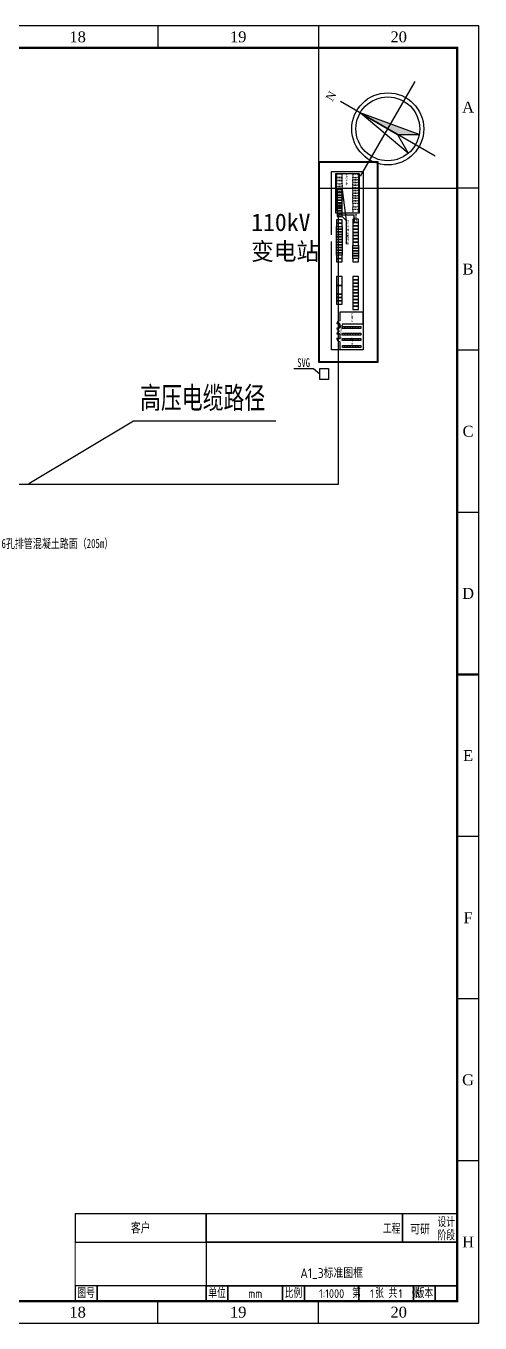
# Model space of a CAD drawing. Header units: metres. Extents: x 1218 to 2690, y 1163 to 1758.
# Drawn here: x 2482 to 2690, y 1164 to 1758 of the extents above; entities that cross this region are included whole.
import ezdxf
from ezdxf.enums import TextEntityAlignment as Align

# ---------------------------------------------------------------- set-up
doc = ezdxf.new("R2010")
doc.units = ezdxf.units.M
doc.linetypes.add('DASH', pattern=[0.35, 0.25, -0.1])
for name, color, linetype in [('001柜子', 255, 'Continuous'), ('WALL', 9, 'Continuous'), ('接线图文字', 7, 'Continuous'), ('文字', 7, 'Continuous'), ('电缆通道', 7, 'ByLayer'), ('箱逆', 2, 'Continuous'), ('箱逆一体机', 1, 'Continuous')]:
    doc.layers.add(name, color=color, linetype=linetype)
doc.styles.add('_TCH_DYN', font='txt')
doc.styles.add('Albedo', font='gbenor', dxfattribs={"bigfont": 'gbcbig'})
doc.styles.add('Times', font='times.ttf')
doc.styles.add('仿宋1250', font='txt', dxfattribs={"width": 0.7071, "height": 1250})
doc.styles.add('宋体', font='txt', dxfattribs={"width": 0.7, "height": 100})

# ---------------------------------------------------------------- blocks, each defined once
blk = doc.blocks.new('$TCHSYS$DOOR2D')
for p, q in [((0.45, 0.975), (0.5, 0.975)), ((0.45, 0), (0.45, 0.975)), ((0.5, 0), (0.45, 0)), ((0.5, 0), (0.5, 0.975))]:
    blk.add_line(p, q)
at = {"lineweight": 13}
blk.add_arc((0.475, 0), 0.975, 91.46928, 180, dxfattribs=at)
blk = doc.blocks.new('DEWF234FDF')
for points in [[(-1092683, 3972784), (-1080534, 3972784), (-1080534, 3965636), (-1092683, 3965636)], [(-1044779, 3966747), (-1044779, 3966747)]]:
    blk.add_lwpolyline(points, close=True)
for points in [[(-1046779, 3974017), (-1050279, 3974017), (-1050279, 3966817), (-1047679, 3966817)], [(-1046779, 3967624), (-1046779, 3974017)], [(-1087679, 3967507), (-1078354, 3968779)], [(-1079479, 3967507), (-1078354, 3968779), (-1071110, 3968779)], [(-1045397, 3966817), (-1046779, 3966817)], [(-1043687, 3966817), (-1042187, 3966817)], [(-1041332, 3966817), (-1038779, 3966817)]]:
    blk.add_lwpolyline(points)
at = {"color": 1, "linetype": 'ByBlock', "const_width": 300}
blk.add_lwpolyline([(-1079979, 3967507), (-1079979, 3971126), (-1077974, 3971116)], dxfattribs=at)
at = {"layer": '001柜子', "color": 251, "linetype": 'DASH', "ltscale": 0.5, "true_color": 0x636466}
for points in [[(-1092479, 3970857), (-1091479, 3970857), (-1091479, 3972517), (-1092479, 3972517)], [(-1091479, 3972517), (-1090679, 3972517), (-1090679, 3970857), (-1091479, 3970857)], [(-1090679, 3972517), (-1089879, 3972517), (-1089879, 3970857), (-1090679, 3970857)], [(-1089879, 3972517), (-1089079, 3972517), (-1089079, 3970857), (-1089879, 3970857)], [(-1089079, 3972517), (-1088279, 3972517), (-1088279, 3970857), (-1089079, 3970857)], [(-1088279, 3972517), (-1087479, 3972517), (-1087479, 3970857), (-1088279, 3970857)], [(-1087479, 3972517), (-1086679, 3972517), (-1086679, 3970857), (-1087479, 3970857)], [(-1086679, 3972517), (-1085879, 3972517), (-1085879, 3970857), (-1086679, 3970857)], [(-1085879, 3972517), (-1085079, 3972517), (-1085079, 3970857), (-1085879, 3970857)], [(-1085079, 3972517), (-1084279, 3972517), (-1084279, 3970857), (-1085079, 3970857)], [(-1084279, 3972517), (-1083479, 3972517), (-1083479, 3970857), (-1084279, 3970857)], [(-1083479, 3970857), (-1082479, 3970857), (-1082479, 3972517), (-1083479, 3972517)], [(-1082479, 3972517), (-1081679, 3972517), (-1081679, 3970857), (-1082479, 3970857)], [(-1081679, 3970857), (-1080679, 3970857), (-1080679, 3972517), (-1081679, 3972517)], [(-1092479, 3965847), (-1091479, 3965847), (-1091479, 3967507), (-1092479, 3967507)], [(-1091479, 3965847), (-1090479, 3965847), (-1090479, 3967507), (-1091479, 3967507)], [(-1090479, 3965847), (-1089479, 3965847), (-1089479, 3967507), (-1090479, 3967507)], [(-1089479, 3967507), (-1088679, 3967507), (-1088679, 3965847), (-1089479, 3965847)], [(-1088679, 3967507), (-1087879, 3967507), (-1087879, 3965847), (-1088679, 3965847)], [(-1087879, 3967507), (-1087079, 3967507), (-1087079, 3965847), (-1087879, 3965847)], [(-1087079, 3965847), (-1086079, 3965847), (-1086079, 3967507), (-1087079, 3967507)], [(-1086079, 3967507), (-1085279, 3967507), (-1085279, 3965847), (-1086079, 3965847)], [(-1085279, 3967507), (-1084479, 3967507), (-1084479, 3965847), (-1085279, 3965847)], [(-1084479, 3965847), (-1083479, 3965847), (-1083479, 3967507), (-1084479, 3967507)], [(-1083479, 3965847), (-1082479, 3965847), (-1082479, 3967507), (-1083479, 3967507)], [(-1082479, 3965847), (-1081479, 3965847), (-1081479, 3967507), (-1082479, 3967507)]]:
    blk.add_lwpolyline(points, close=True, dxfattribs=at)
at = {"layer": '001柜子', "color": 251, "true_color": 0x636466}
for points in [[(-1078679, 3970857), (-1077679, 3970857), (-1077679, 3972517), (-1078679, 3972517)], [(-1077679, 3970857), (-1076679, 3970857), (-1076679, 3972517), (-1077679, 3972517)], [(-1076679, 3970857), (-1075679, 3970857), (-1075679, 3972517), (-1076679, 3972517)], [(-1075679, 3970857), (-1074679, 3970857), (-1074679, 3972517), (-1075679, 3972517)], [(-1074679, 3970857), (-1073679, 3970857), (-1073679, 3972517), (-1074679, 3972517)], [(-1073679, 3970857), (-1072679, 3970857), (-1072679, 3972517), (-1073679, 3972517)], [(-1072679, 3970857), (-1071679, 3970857), (-1071679, 3972517), (-1072679, 3972517)], [(-1071679, 3970857), (-1070679, 3970857), (-1070679, 3972517), (-1071679, 3972517)], [(-1070679, 3972517), (-1069879, 3972517), (-1069879, 3970857), (-1070679, 3970857)], [(-1069879, 3972517), (-1069079, 3972517), (-1069079, 3970857), (-1069879, 3970857)], [(-1069079, 3972517), (-1068279, 3972517), (-1068279, 3970857), (-1069079, 3970857)], [(-1068279, 3972517), (-1067479, 3972517), (-1067479, 3970857), (-1068279, 3970857)], [(-1067479, 3972517), (-1066679, 3972517), (-1066679, 3970857), (-1067479, 3970857)], [(-1066679, 3970857), (-1065679, 3970857), (-1065679, 3972517), (-1066679, 3972517)], [(-1061179, 3970857), (-1060179, 3970857), (-1060179, 3972517), (-1061179, 3972517)], [(-1060179, 3970857), (-1059179, 3970857), (-1059179, 3972517), (-1060179, 3972517)], [(-1059179, 3970857), (-1058179, 3970857), (-1058179, 3972517), (-1059179, 3972517)], [(-1058179, 3970857), (-1057179, 3970857), (-1057179, 3972517), (-1058179, 3972517)], [(-1057179, 3970857), (-1056179, 3970857), (-1056179, 3972517), (-1057179, 3972517)], [(-1056179, 3970857), (-1055179, 3970857), (-1055179, 3972517), (-1056179, 3972517)], [(-1055179, 3970857), (-1054179, 3970857), (-1054179, 3972517), (-1055179, 3972517)], [(-1054179, 3970857), (-1053179, 3970857), (-1053179, 3972517), (-1054179, 3972517)], [(-1053179, 3970857), (-1052179, 3970857), (-1052179, 3972517), (-1053179, 3972517)], [(-1052179, 3970857), (-1051179, 3970857), (-1051179, 3972517), (-1052179, 3972517)], [(-1041679, 3972417), (-1041679, 3971617), (-1042279, 3971617), (-1042279, 3972417)], [(-1039579, 3973217), (-1039579, 3972417), (-1040179, 3972417), (-1040179, 3973217)], [(-1039579, 3972417), (-1039579, 3971617), (-1040179, 3971617), (-1040179, 3972417)], [(-1041679, 3971617), (-1041679, 3970817), (-1042279, 3970817), (-1042279, 3971617)], [(-1041679, 3970817), (-1041679, 3970017), (-1042279, 3970017), (-1042279, 3970817)], [(-1041679, 3970017), (-1041679, 3969217), (-1042279, 3969217), (-1042279, 3970017)], [(-1039579, 3971617), (-1039579, 3970817), (-1040179, 3970817), (-1040179, 3971617)], [(-1039579, 3970817), (-1039579, 3970017), (-1040179, 3970017), (-1040179, 3970817)], [(-1039579, 3970017), (-1039579, 3969217), (-1040179, 3969217), (-1040179, 3970017)], [(-1039579, 3969217), (-1039579, 3968417), (-1040179, 3968417), (-1040179, 3969217)], [(-1039579, 3968417), (-1039579, 3967617), (-1040179, 3967617), (-1040179, 3968417)], [(-1078479, 3965847), (-1077479, 3965847), (-1077479, 3967507), (-1078479, 3967507)], [(-1077479, 3965847), (-1076479, 3965847), (-1076479, 3967507), (-1077479, 3967507)], [(-1076479, 3967507), (-1075679, 3967507), (-1075679, 3965847), (-1076479, 3965847)], [(-1075679, 3967507), (-1074879, 3967507), (-1074879, 3965847), (-1075679, 3965847)], [(-1074879, 3967507), (-1074079, 3967507), (-1074079, 3965847), (-1074879, 3965847)], [(-1074079, 3967507), (-1073279, 3967507), (-1073279, 3965847), (-1074079, 3965847)], [(-1073279, 3967507), (-1072479, 3967507), (-1072479, 3965847), (-1073279, 3965847)], [(-1072479, 3967507), (-1071679, 3967507), (-1071679, 3965847), (-1072479, 3965847)], [(-1071679, 3967507), (-1070879, 3967507), (-1070879, 3965847), (-1071679, 3965847)], [(-1070879, 3967507), (-1070079, 3967507), (-1070079, 3965847), (-1070879, 3965847)], [(-1070079, 3967507), (-1069279, 3967507), (-1069279, 3965847), (-1070079, 3965847)], [(-1069279, 3967507), (-1068479, 3967507), (-1068479, 3965847), (-1069279, 3965847)], [(-1068479, 3967507), (-1067679, 3967507), (-1067679, 3965847), (-1068479, 3965847)], [(-1067679, 3965847), (-1066679, 3965847), (-1066679, 3967507), (-1067679, 3967507)], [(-1066679, 3965847), (-1065679, 3965847), (-1065679, 3967507), (-1066679, 3967507)], [(-1061179, 3965847), (-1058479, 3965847), (-1058479, 3967507), (-1061179, 3967507)], [(-1058479, 3965847), (-1055779, 3965847), (-1055779, 3967507), (-1058479, 3967507)], [(-1055779, 3965847), (-1054779, 3965847), (-1054779, 3967507), (-1055779, 3967507)], [(-1054779, 3965847), (-1053779, 3965847), (-1053779, 3967507), (-1054779, 3967507)], [(-1053779, 3965847), (-1052779, 3965847), (-1052779, 3967507), (-1053779, 3967507)]]:
    blk.add_lwpolyline(points, close=True, dxfattribs=at)
at = {"layer": '001柜子', "color": 2}
for points in [[(-1045379, 3973217), (-1045379, 3972417), (-1045979, 3972417), (-1045979, 3973217)], [(-1045379, 3972417), (-1045379, 3971617), (-1045979, 3971617), (-1045979, 3972417)], [(-1043279, 3973217), (-1043279, 3972417), (-1043879, 3972417), (-1043879, 3973217)], [(-1043279, 3972417), (-1043279, 3971617), (-1043879, 3971617), (-1043879, 3972417)], [(-1041679, 3973217), (-1041679, 3972417), (-1042279, 3972417), (-1042279, 3973217)], [(-1045379, 3971617), (-1045379, 3970817), (-1045979, 3970817), (-1045979, 3971617)], [(-1045379, 3970817), (-1045379, 3970017), (-1045979, 3970017), (-1045979, 3970817)], [(-1045379, 3970017), (-1045379, 3969217), (-1045979, 3969217), (-1045979, 3970017)], [(-1045379, 3969217), (-1045379, 3968417), (-1045979, 3968417), (-1045979, 3969217)], [(-1045379, 3968417), (-1045379, 3967617), (-1045979, 3967617), (-1045979, 3968417)], [(-1043279, 3971617), (-1043279, 3970817), (-1043879, 3970817), (-1043879, 3971617)], [(-1043279, 3970817), (-1043279, 3970017), (-1043879, 3970017), (-1043879, 3970817)], [(-1043279, 3970017), (-1043279, 3969217), (-1043879, 3969217), (-1043879, 3970017)], [(-1043279, 3969217), (-1043279, 3968417), (-1043879, 3968417), (-1043879, 3969217)], [(-1043279, 3968417), (-1043279, 3967617), (-1043879, 3967617), (-1043879, 3968417)], [(-1041679, 3969217), (-1041679, 3968417), (-1042279, 3968417), (-1042279, 3969217)], [(-1041679, 3968417), (-1041679, 3967617), (-1042279, 3967617), (-1042279, 3968417)], [(-1086879, 3967507), (-1087679, 3967507), (-1087679, 3966007), (-1086879, 3966007)], [(-1086079, 3967507), (-1086879, 3967507), (-1086879, 3966007), (-1086079, 3966007)], [(-1085279, 3967507), (-1086079, 3967507), (-1086079, 3966007), (-1085279, 3966007)], [(-1084479, 3967507), (-1085279, 3967507), (-1085279, 3966007), (-1084479, 3966007)], [(-1083679, 3967507), (-1084479, 3967507), (-1084479, 3966007), (-1083679, 3966007)], [(-1082879, 3967507), (-1083679, 3967507), (-1083679, 3966007), (-1082879, 3966007)], [(-1082079, 3967507), (-1082879, 3967507), (-1082879, 3966007), (-1082079, 3966007)], [(-1081279, 3967507), (-1082079, 3967507), (-1082079, 3966007), (-1081279, 3966007)], [(-1080479, 3967507), (-1081279, 3967507), (-1081279, 3966007), (-1080479, 3966007)], [(-1079479, 3967507), (-1080479, 3967507), (-1080479, 3966007), (-1079479, 3966007)]]:
    blk.add_lwpolyline(points, close=True, dxfattribs=at)
at = {"layer": '接线图文字'}
blk.add_lwpolyline([(-1073926, 3964347), (-1093221, 3964347), (-1093221, 3974017), (-1038779, 3974017), (-1038779, 3964347), (-1071926, 3964347)], dxfattribs=at)
at = {"layer": 'WALL', "yscale": 900, "zscale": 200}
for p, xscale, rotation in [((-1047229, 3966817), -900, 180), ((-1046802, 3967244), 900, 270), ((-1044992, 3966817), 900, 180), ((-1044092, 3966817), -900, 180), ((-1041782, 3966817), 900, 180)]:
    blk.add_blockref('$TCHSYS$DOOR2D', p, dxfattribs=dict(at, xscale=xscale, rotation=rotation))
at = {"style": '仿宋1250', "width": 0.7071}
for s, p in [('母线桥连接', (-1078987, 3971758)), ('原有设备拆除', (-1090863, 3968954)), ('新增光伏并网10kV高压柜10面', (-1074764, 3969314)), ('新建值班室', (-1048618, 3970590)), ('扩建二次室', (-1041290, 3970614)), ('新增二次屏柜17面', (-1043810, 3967211))]:
    blk.add_text(s, height=560, dxfattribs=at).set_placement(p, align=Align.MIDDLE)
blk = doc.blocks.new('*U717')
at = {"color": 5}
blk.add_lwpolyline([(0, 0), (1471, 0), (1471, 594), (0, 594)], close=True, dxfattribs=at)
blk = doc.blocks.new('*U733')
blk.add_hatch(color=0).paths.add_polyline_path([(0, -2.0309), (2, -5.4949), (0, 5.8476)])
at = {"color": 0}
for p, q in [((0, -10), (0, 10)), ((-10, 0), (10, 0))]:
    blk.add_line(p, q, dxfattribs=at)
for points in [[(0, -2.0309), (-2, -5.4949), (0, 5.8476)], [(0, -2.0309), (2, -5.4949), (0, 5.8476)]]:
    blk.add_lwpolyline(points, close=True)
for radius in [6.5976, 5.8476]:
    blk.add_circle((0, 0), radius, dxfattribs=at)
at = {"style": 'Times'}
blk.add_text('N', height=1.5, dxfattribs=at).set_placement((0, 12), align=Align.MIDDLE_CENTER)
blk = doc.blocks.new('*U719')
at = {"color": 5, "const_width": 0.5}
blk.add_lwpolyline([(0, 0), (175, 0), (175, 40), (0, 40)], close=True, dxfattribs=at)
blk = doc.blocks.new('*U720')
at = {"color": 5}
blk.add_lwpolyline([(0, 0), (10, 0), (10, 7), (0, 7)], close=True, dxfattribs=at)
at = {"color": 4, "style": 'Albedo'}
blk.add_text('图号', height=4, dxfattribs=at).set_placement((5, 3.5), align=Align.MIDDLE_CENTER)
blk = doc.blocks.new('*U721')
at = {"color": 5}
blk.add_lwpolyline([(0, 0), (50, 0), (50, 7), (0, 7)], close=True, dxfattribs=at)
blk = doc.blocks.new('*U722')
at = {"color": 5}
blk.add_lwpolyline([(0, 0), (10, 0), (10, 7), (0, 7)], close=True, dxfattribs=at)
at = {"color": 4, "style": 'Albedo'}
blk.add_text('单位', height=4, dxfattribs=at).set_placement((5, 3.5), align=Align.MIDDLE_CENTER)
blk = doc.blocks.new('*U723')
at = {"color": 5}
blk.add_lwpolyline([(0, 0), (25, 0), (25, 7), (0, 7)], close=True, dxfattribs=at)
at = {"color": 7, "style": 'Albedo'}
blk.add_text('mm', height=4, dxfattribs=at).set_placement((12.5, 3.5), align=Align.MIDDLE_CENTER)
blk = doc.blocks.new('*U724')
at = {"color": 5}
blk.add_lwpolyline([(0, 0), (10, 0), (10, 7), (0, 7)], close=True, dxfattribs=at)
at = {"color": 4, "style": 'Albedo'}
blk.add_text('比例', height=4, dxfattribs=at).set_placement((5, 3.5), align=Align.MIDDLE_CENTER)
blk = doc.blocks.new('*U725')
at = {"color": 5}
blk.add_lwpolyline([(0, 0), (25, 0), (25, 7), (0, 7)], close=True, dxfattribs=at)
at = {"color": 7, "style": 'Albedo'}
blk.add_text('1:1000', height=4, dxfattribs=at).set_placement((12.5, 3.5), align=Align.MIDDLE_CENTER)
blk = doc.blocks.new('*U726')
at = {"color": 5}
blk.add_lwpolyline([(0, 0), (25, 0), (25, 7), (0, 7)], close=True, dxfattribs=at)
at = {"color": 4, "style": 'Albedo'}
blk.add_text('第   张 共   张', height=4, dxfattribs=at).set_placement((12.5, 3.5), align=Align.MIDDLE_CENTER)
blk = doc.blocks.new('*U727')
at = {"color": 5}
blk.add_lwpolyline([(0, 0), (10, 0), (10, 7), (0, 7)], close=True, dxfattribs=at)
at = {"color": 4, "style": 'Albedo'}
blk.add_text('版本', height=4, dxfattribs=at).set_placement((5, 3.5), align=Align.MIDDLE_CENTER)
blk = doc.blocks.new('*U728')
at = {"color": 5}
blk.add_lwpolyline([(0, 0), (10, 0), (10, 7), (0, 7)], close=True, dxfattribs=at)
blk = doc.blocks.new('*U729')
at = {"color": 5}
blk.add_lwpolyline([(0, 0), (115, 0), (115, 20), (0, 20)], close=True, dxfattribs=at)
blk = doc.blocks.new('*U730')
at = {"color": 5}
blk.add_lwpolyline([(0, 0), (60, 0), (60, 13), (0, 13)], close=True, dxfattribs=at)
at = {"color": 7, "style": 'Albedo'}
blk.add_text('客户', height=5, dxfattribs=at).set_placement((30, 6.5), align=Align.MIDDLE_CENTER)
blk = doc.blocks.new('*U731')
at = {"color": 5}
blk.add_lwpolyline([(0, 0), (90, 0), (90, 13), (0, 13)], close=True, dxfattribs=at)
blk = doc.blocks.new('*U732')
at = {"color": 5}
blk.add_lwpolyline([(0, 0), (25, 0), (25, 13), (0, 13)], close=True, dxfattribs=at)

msp = doc.modelspace()

# ---------------------------------------------------------------- linework, layer by layer
at = {"color": 5}
for p, q in [((2542.37, 1757.77), (2542.37, 1747.77)), ((2615.92, 1757.77), (2615.92, 1747.77)), ((2689.47, 1683.52), (2679.47, 1683.52)), ((2689.47, 1609.27), (2679.47, 1609.27)), ((2689.47, 1535.02), (2679.47, 1535.02)), ((2689.47, 1460.77), (2679.47, 1460.77)), ((2689.47, 1386.52), (2679.47, 1386.52)), ((2689.47, 1312.27), (2679.47, 1312.27)), ((2689.47, 1238.02), (2679.47, 1238.02)), ((2542.37, 1163.77), (2542.37, 1173.77)), ((2615.92, 1163.77), (2615.92, 1173.77))]:
    msp.add_line(p, q, dxfattribs=at)
at = {"color": 5, "const_width": 1}
msp.add_lwpolyline([(1243.47, 1173.77), (2679.47, 1173.77), (2679.47, 1747.77), (1243.47, 1747.77)], close=True, dxfattribs=at)
msp.add_lwpolyline([(2615.92, 1683.52), (2679.47, 1683.52), (2679.47, 1747.77), (2615.92, 1747.77)], close=True)
at = {"color": 2, "elevation": 12.3}
for points in [[(2616.12, 1695.63), (2643.12, 1695.63), (2643.12, 1603.63), (2616.12, 1603.63)], [(2616.42, 1695.33), (2642.82, 1695.33), (2642.82, 1603.93), (2616.42, 1603.93)], [(2616.48, 1600.86), (2620.48, 1600.86), (2620.48, 1595.86), (2616.48, 1595.86)]]:
    msp.add_lwpolyline(points, close=True, dxfattribs=at)
at = {"color": 1, "const_width": 0.03, "elevation": 12.3}
msp.add_lwpolyline([(2623.85, 1672.63), (2623.85, 1598.36), (2618.48, 1598.36)], dxfattribs=at)
at = {"color": 5, "const_width": 1}
msp.add_lwpolyline([(2689.47, 1460.77), (2679.47, 1460.77)], dxfattribs=at)
at = {"layer": '接线图文字', "color": 2, "elevation": 12.3}
msp.add_lwpolyline([(2596.39, 1576.84), (2531.24, 1576.84), (2483.18, 1548.02)], dxfattribs=at)
at = {"layer": '电缆通道', "color": 6}
for points in [[(2632.32, 1671.18, 0), (2625.04, 1671.18, 0.02)], [(2625.04, 1548.01, 0), (2625.04, 1671.18, 0)], [(2632.32, 1668.28, 0.01), (2632.32, 1671.18, 0)], [(2466.01, 1548.01, 0), (2625.04, 1548.01, 0)]]:
    msp.add_polyline3d(points, dxfattribs=at)
at = {"layer": '箱逆', "elevation": 12.3}
msp.add_lwpolyline([(2616.48, 1598.36), (2613.58, 1600.82), (2604.67, 1600.82)], dxfattribs=at)

# ---------------------------------------------------------------- block references
for name, p in [('*U717', (1218.47, 1163.77)), ('*U719', (2504.47, 1173.77)), ('*U730', (2504.47, 1200.77)), ('*U731', (2564.47, 1200.77)), ('*U732', (2654.47, 1200.77)), ('*U729', (2564.47, 1180.77)), ('*U720', (2504.47, 1173.77)), ('*U721', (2514.47, 1173.77)), ('*U722', (2564.47, 1173.77)), ('*U723', (2574.47, 1173.77)), ('*U724', (2599.47, 1173.77)), ('*U725', (2609.47, 1173.77)), ('*U726', (2634.47, 1173.77)), ('*U727', (2659.47, 1173.77)), ('*U728', (2669.47, 1173.77))]:
    msp.add_blockref(name, p)
for name, p, xscale, yscale, zscale, rotation in [('*U733', (2647.69, 1710.65), 2.5, 2.5, 2.5, 60), ('DEWF234FDF', (-3324.55, 51.22, 12.3), 0.0015, 0.0015, 0.0015, 270)]:
    msp.add_blockref(name, p, dxfattribs=dict(xscale=xscale, yscale=yscale, zscale=zscale, rotation=rotation))

# ---------------------------------------------------------------- texts
at = {"color": 4}
for s, height, style, p in [('18', 5, 'Times', (2505.59, 1752.77)), ('19', 5, 'Times', (2579.14, 1752.77)), ('20', 5, 'Times', (2652.69, 1752.77)), ('A', 5, 'Times', (2684.47, 1720.65)), ('B', 5, 'Times', (2684.47, 1646.4)), ('C', 5, 'Times', (2684.47, 1572.15)), ('D', 5, 'Times', (2684.47, 1497.9)), ('E', 5, 'Times', (2684.47, 1423.65)), ('F', 5, 'Times', (2684.47, 1349.4)), ('G', 5, 'Times', (2684.47, 1275.15)), ('设计', 4, 'Albedo', (2674.47, 1210.27)), ('阶段', 4, 'Albedo', (2674.47, 1204.27)), ('H', 5, 'Times', (2684.47, 1200.9)), ('18', 5, 'Times', (2505.59, 1168.77)), ('19', 5, 'Times', (2579.14, 1168.77)), ('20', 5, 'Times', (2652.69, 1168.77))]:
    msp.add_text(s, height=height, dxfattribs=dict(at, style=style)).set_placement(p, align=Align.MIDDLE)
at = {"color": 4, "style": 'Albedo'}
msp.add_text('工程', height=4, dxfattribs=at).set_placement((2653.47, 1206.77), align=Align.MIDDLE_RIGHT)
at = {"style": 'Albedo'}
for s, height, p in [('可研', 4.5, (2662.47, 1206.77)), ('A1_3标准图框', 4.5, (2621.97, 1186.77)), ('1', 4, (2640.47, 1177.27)), ('1', 4, (2653.47, 1177.27))]:
    msp.add_text(s, height=height, dxfattribs=at).set_placement(p, align=Align.MIDDLE)
at = {"layer": '接线图文字', "color": 2, "style": '宋体', "width": 0.7}
msp.add_text('高压电缆路径', height=10, dxfattribs=at).set_placement((2534.23, 1582.52, 12.3))
at = {"layer": '文字', "style": '宋体', "width": 0.7}
msp.add_text('6孔排管混凝土路面（205m）', height=4.2, dxfattribs=at).set_placement((2470.72, 1520.77, 12.3), align=Align.MIDDLE_LEFT)
at = {"layer": '箱逆', "style": '仿宋1250', "width": 0.7071}
msp.add_text('SVG', height=4, dxfattribs=at).set_placement((2609.13, 1603.56, 12.3), align=Align.MIDDLE)
at = {"layer": '箱逆一体机', "color": 1, "insert": (2585.07, 1671.87, 12.3), "char_height": 8, "attachment_point": 1, "style": '_TCH_DYN'}
msp.add_mtext_dynamic_manual_height_columns('110kV\\P变电站', width=5258.8844, gutter_width=17.5, heights=[64192.87], dxfattribs=at)

doc.saveas('drawing.dxf')
